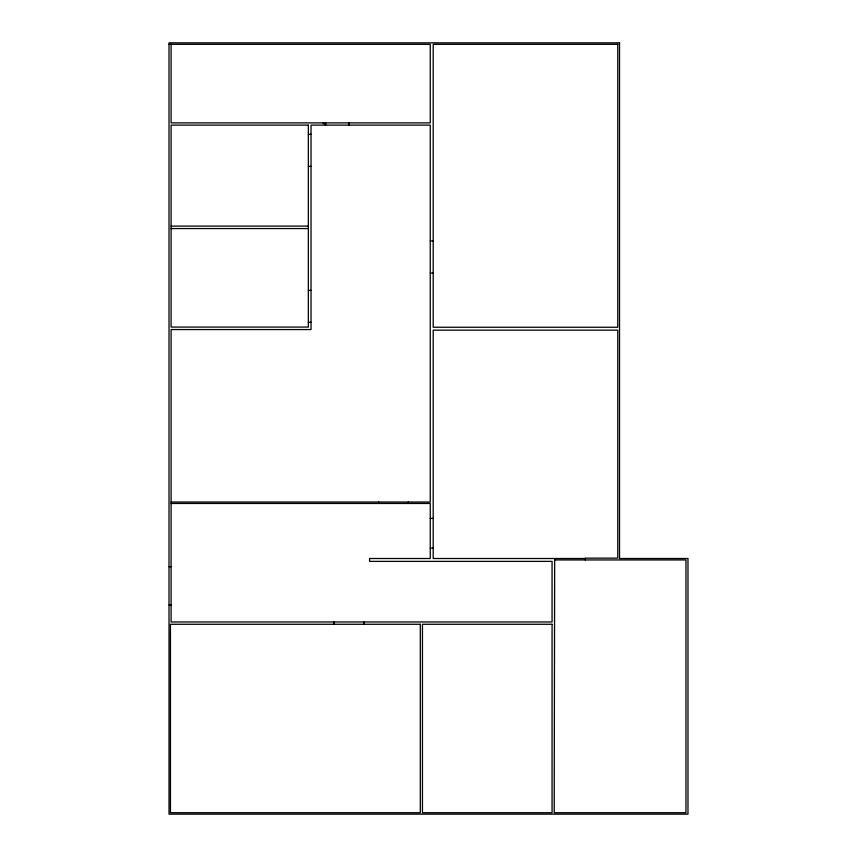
<?xml version="1.0" encoding="UTF-8"?>
<svg xmlns="http://www.w3.org/2000/svg" width="857" height="857" viewBox="0 0 857 857"><rect width="100%" height="100%" fill="white"/><g stroke="black" fill="none" stroke-linecap="round" stroke-linejoin="round"><path stroke-width="1.29" d="M169.022 44.328L430.246 44.328L430.246 122.872L171.1 122.872L171.1 44.328M308.349 134.345L311.027 134.345M308.349 166.376L311.027 166.376M171.1 226.098L308.349 226.098M171.1 228.562L308.349 228.562M430.246 240.946L433.203 240.946M430.246 273.115L433.203 273.115M308.349 290.384L311.027 290.384M308.349 322.286L311.027 322.286M171.1 502.031L430.246 502.031L430.246 125.111L311.027 125.111L311.027 329.559L171.1 329.559L171.1 621.968L552.069 621.968L552.069 561.378L369.571 561.378L369.571 558.507L430.246 558.507L430.246 503.466L171.1 503.466M430.246 518.389L433.203 518.389M430.246 548.126L433.203 548.126M585.192 558.507L433.203 558.507L433.203 330.159L617.768 330.159L617.768 558.143L585.192 558.143L585.192 559.942M554.586 559.942L685.943 559.942L685.943 812.715L554.2 812.715L554.672 558.507M169.022 566.627L171.1 566.627M169.022 604.935L171.1 604.935M322.918 122.872L325.66 125.111L325.66 122.872M408.307 502.031L408.307 503.466M378.687 502.031L378.687 503.466M363.925 621.968L363.925 624.271M349.11 122.872L349.11 125.111M334.037 621.968L334.037 624.271M619.536 42.85L169.022 42.85L169.022 814.15L687.978 814.15L687.978 558.507L619.536 558.507L619.536 42.85M617.768 44.328L433.203 44.328L433.203 327.245L617.768 327.245L617.768 44.328M308.349 125.111L171.1 125.111L171.1 327.074L308.349 327.074L308.349 125.111M420.305 624.271L170.447 624.271L170.447 812.715L420.305 812.715L420.305 624.271M552.069 624.271L422.458 624.271L422.458 812.715L552.069 812.715L552.069 624.271"/></g></svg>
